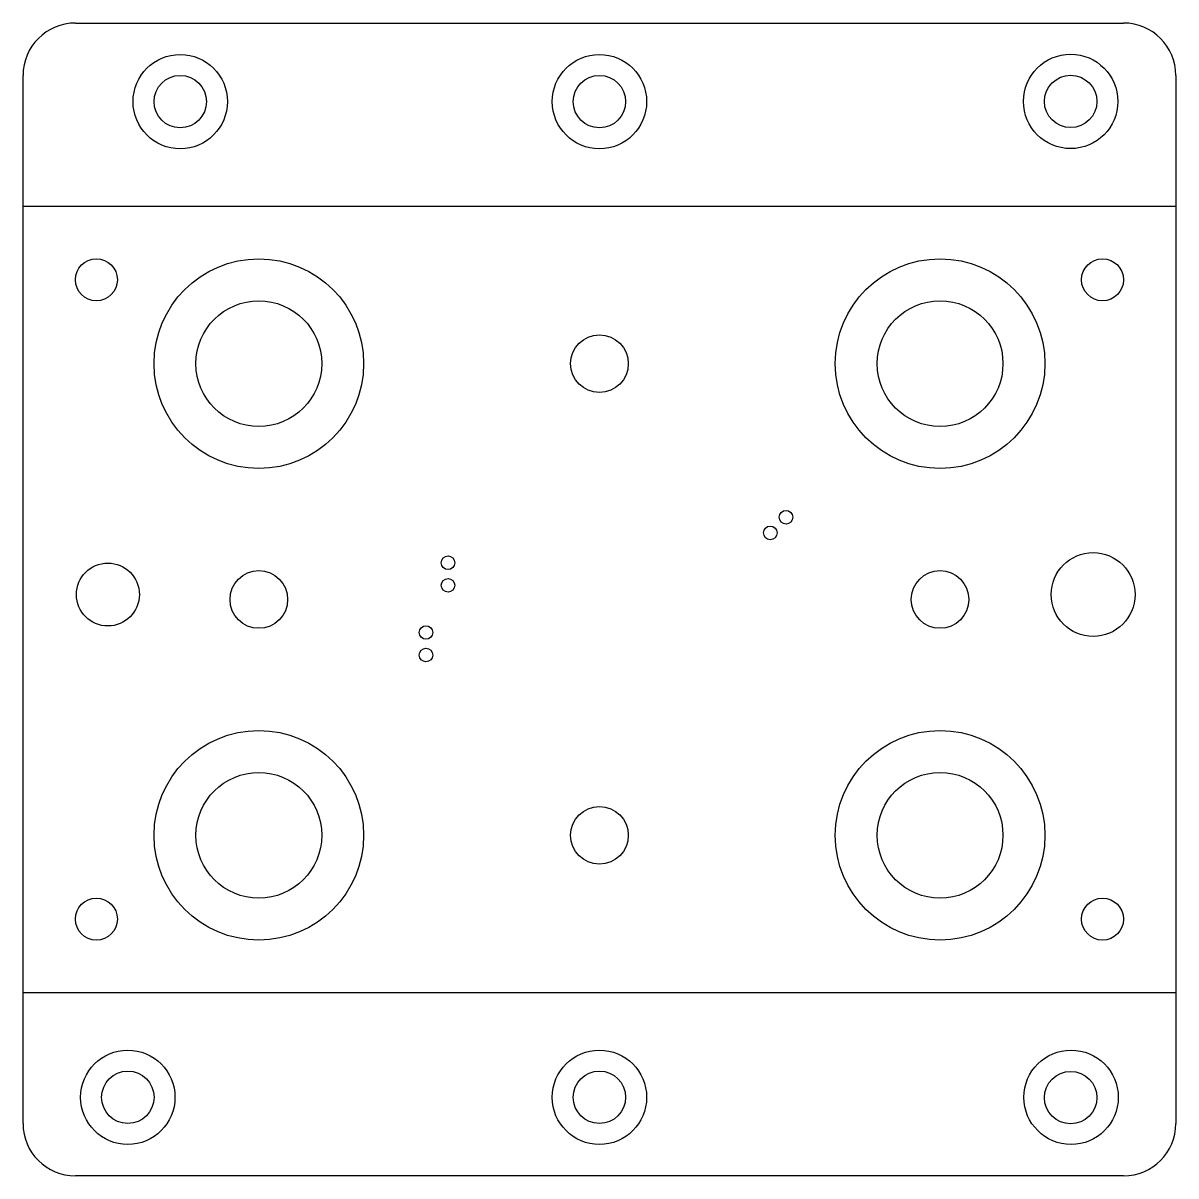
# Model space of a CAD drawing. Header units: millimetres. Extents: x 30 to 140, y 9 to 119.
import ezdxf

# ---------------------------------------------------------------- set-up
doc = ezdxf.new("R2010")
doc.units = ezdxf.units.MM

msp = doc.modelspace()

# ---------------------------------------------------------------- linework, layer by layer
at = {"color": 7, "linetype": 'Continuous', "lineweight": 25}
for p, q in [((34.55, 118.54), (134.55, 118.54)), ((29.55, 13.54), (29.55, 113.54)), ((139.55, 113.54), (139.55, 13.54)), ((139.55, 101.04), (29.55, 101.04)), ((29.55, 26.04), (139.55, 26.04)), ((134.55, 8.54), (34.55, 8.54))]:
    msp.add_line(p, q, dxfattribs=at)
for centre, radius in [((44.55, 111.04), 4.5), ((84.55, 111.04), 4.5), ((129.51, 111.06), 4.5), ((44.55, 111.04), 2.5), ((84.55, 111.04), 2.5), ((129.51, 111.06), 2.5), ((36.55, 94.04), 2), ((52.05, 86.04), 10), ((117.05, 86.04), 10), ((132.55, 94.04), 2), ((52.05, 86.04), 6), ((117.05, 86.04), 6), ((84.55, 86.04), 2.75), ((102.35, 71.39), 0.65), ((100.85, 69.89), 0.65), ((70.1, 67.04), 0.65), ((131.65, 64.01), 4), ((37.65, 64.01), 3), ((52.05, 63.54), 2.75), ((117.05, 63.54), 2.75), ((70.1, 64.89), 0.65), ((68, 60.39), 0.65), ((68, 58.24), 0.65), ((52.05, 41.04), 10), ((117.05, 41.04), 10), ((52.05, 41.04), 6), ((117.05, 41.04), 6), ((84.55, 41.04), 2.75), ((36.55, 33.04), 2), ((132.55, 33.04), 2), ((39.55, 16.04), 4.5), ((84.55, 16.04), 4.5), ((129.55, 16.04), 4.5), ((39.55, 16.04), 2.5), ((84.55, 16.04), 2.5), ((129.51, 16.01), 2.5)]:
    msp.add_circle(centre, radius, dxfattribs=at)
for centre, start, end in [((34.55, 113.54), 90, 180), ((134.55, 113.54), 0, 90), ((34.55, 13.54), 180, 270), ((134.55, 13.54), 270, 0)]:
    msp.add_arc(centre, 5, start, end, dxfattribs=at)

doc.saveas('drawing.dxf')
